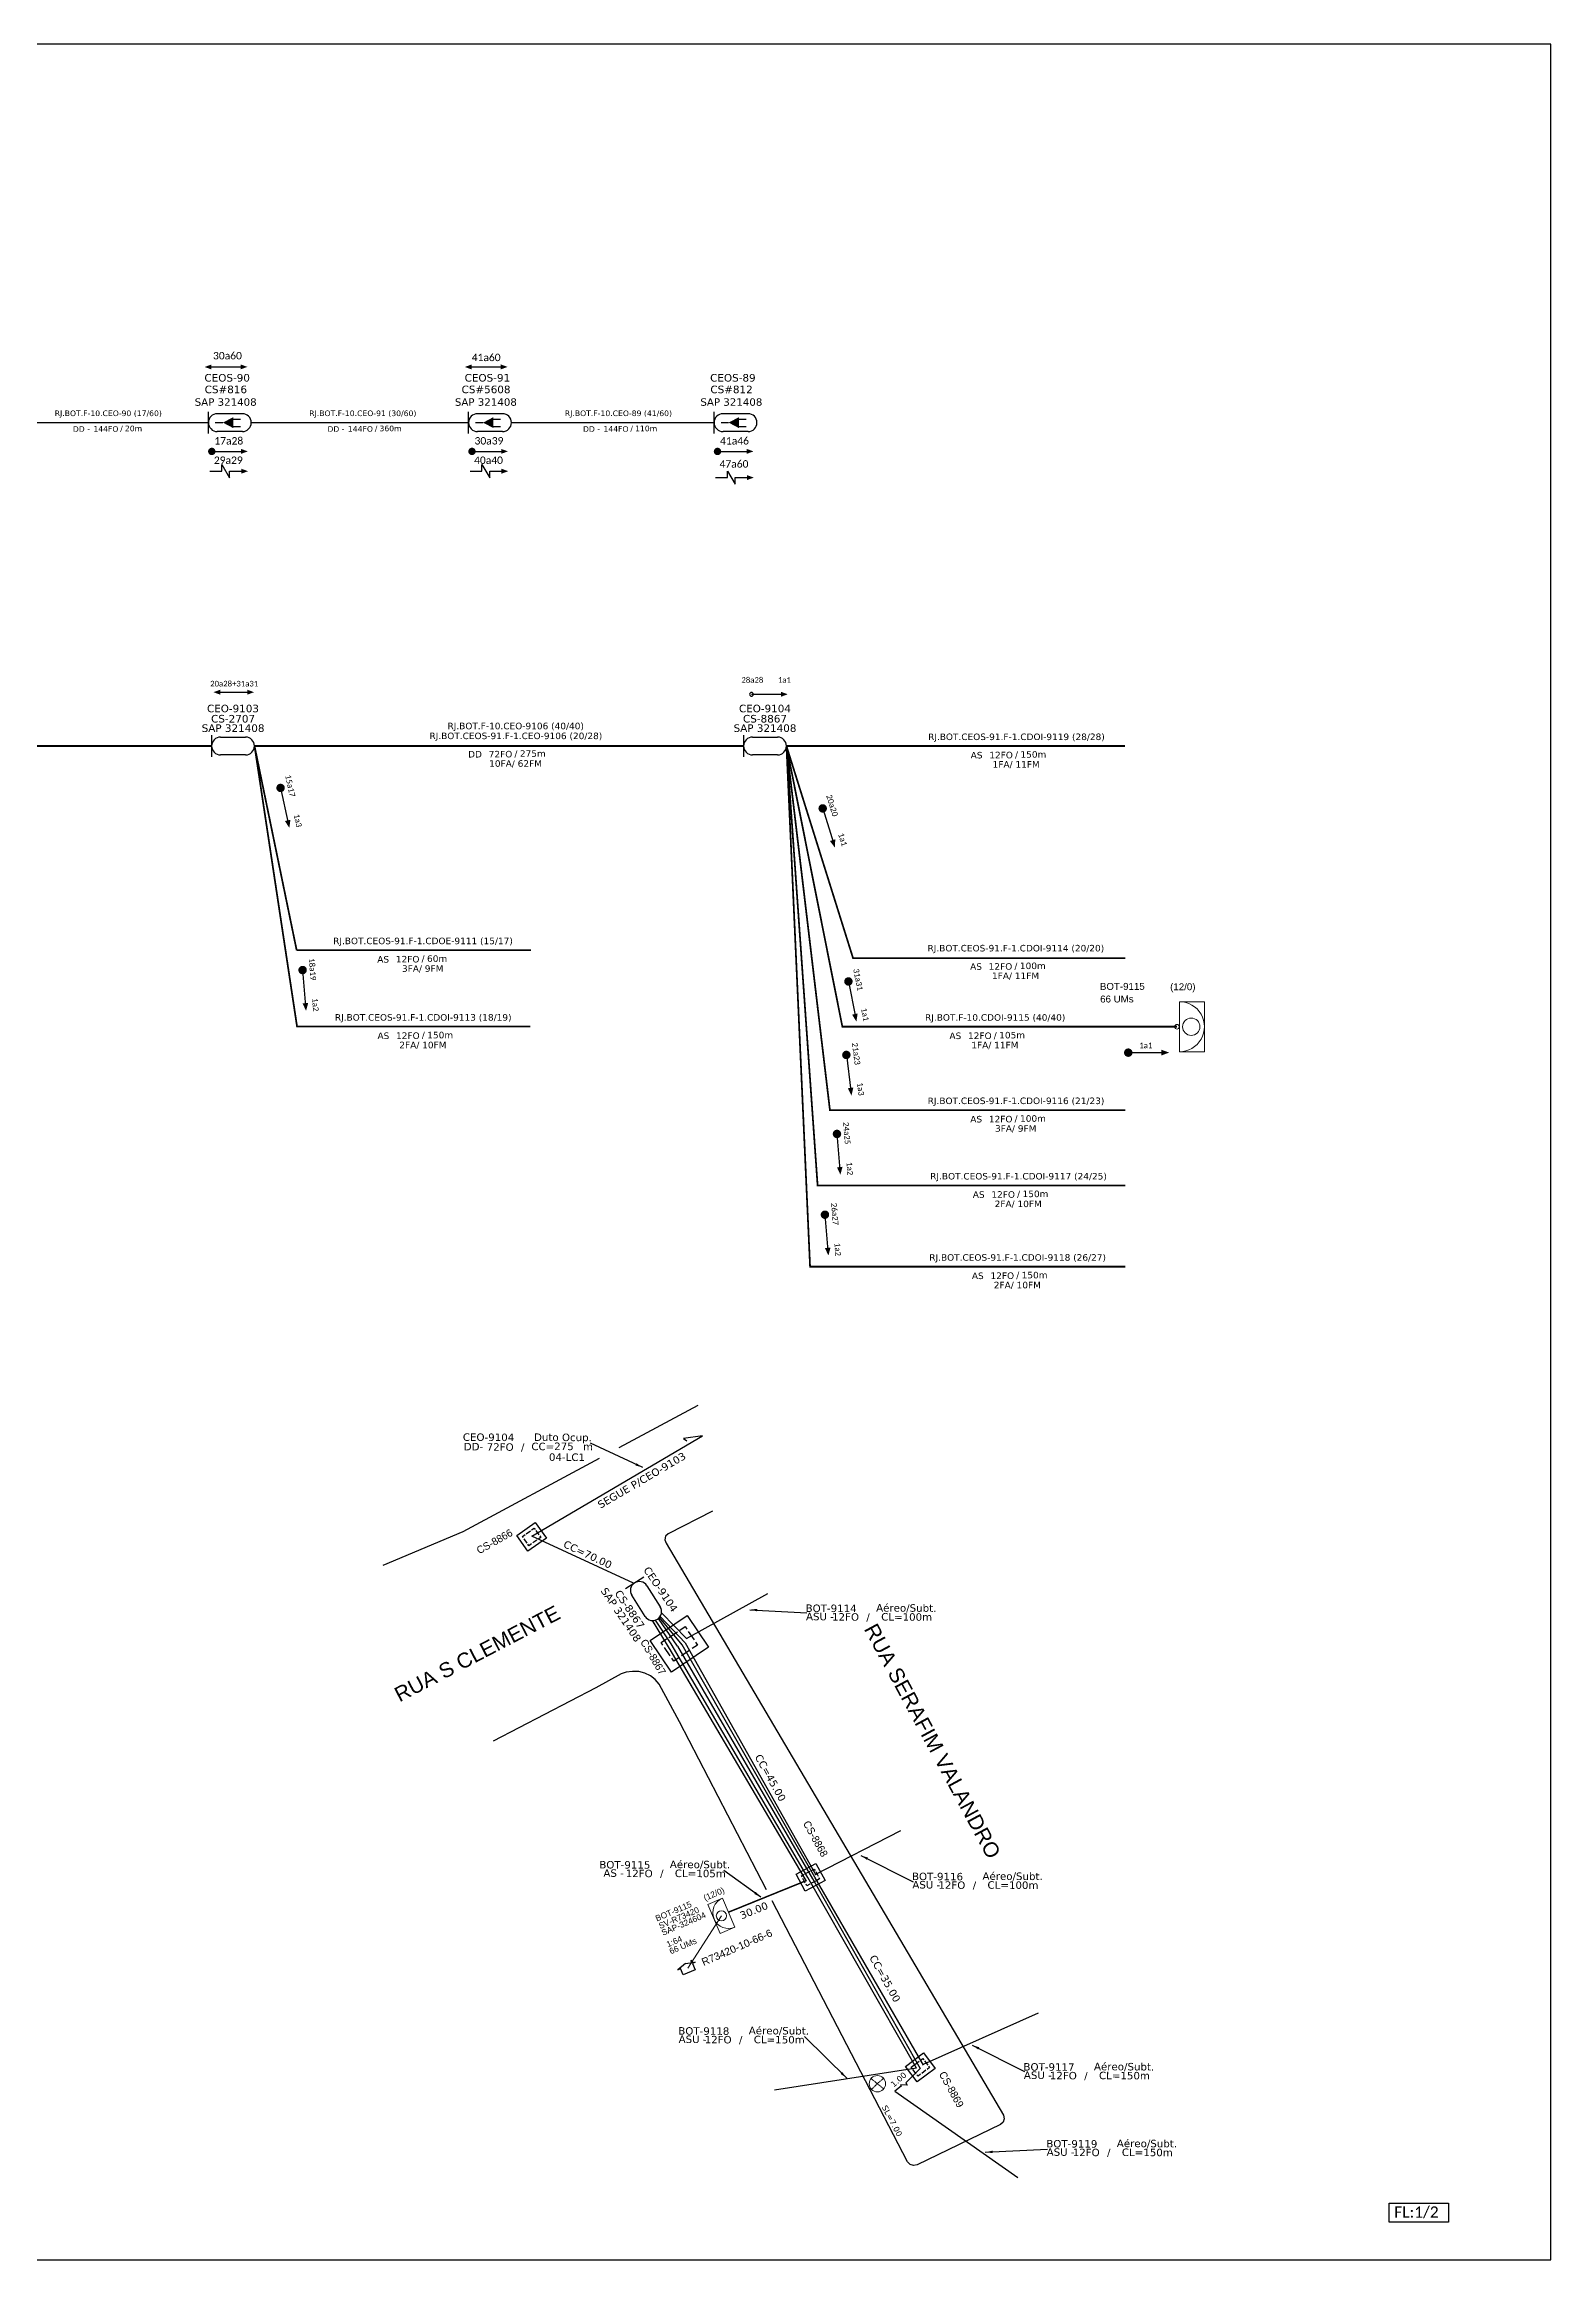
# Model space of a CAD drawing. Header units: metres. Extents: x -1286 to 457, y -500 to 94.
# Drawn here: x -849 to -445, y -500 to 94 of the extents above; entities that cross this region are included whole.
import ezdxf
from ezdxf.enums import TextEntityAlignment as Align

# ---------------------------------------------------------------- set-up
doc = ezdxf.new("R2010")
doc.units = ezdxf.units.M
doc.linetypes.add('PHANTOM2', pattern=[1.25, 0.625, -0.125, 0.125, -0.125, 0.125, -0.125])
for name, color, linetype, lineweight in [('10.4-Postes', 1, 'Continuous', 0), ("20.0-LEGENDA DOS CDO'S", 1, 'Continuous', 0), ('20.1-CDO_INTERIOR', 1, 'Continuous', 0), ('40.1-ETIQUETAS', 1, 'Continuous', 20)]:
    doc.layers.add(name, color=color, linetype=linetype, lineweight=lineweight)
for name, color, linetype in [('20.4-CEOS', 1, 'Continuous'), ('20.5-CABO AÉREO', 1, 'Continuous'), ('20.5-CEO', 1, 'Continuous'), ('CAP a instalar', 1, 'Continuous'), ('CD a instalar', 1, 'Continuous'), ('celulas gpon', 7, 'Continuous'), ('label_cabos', 7, 'Continuous'), ('Legenda', 1, 'Continuous'), ('locais', 7, 'Continuous'), ('locais legendas', 7, 'Continuous'), ('QUADRA', 7, 'Continuous'), ('Segmento de Logradouro Texto', 238, 'Continuous'), ('SETA', 7, 'Continuous'), ('surveys', 7, 'Continuous'), ('surveys legendas', 7, 'Continuous')]:
    doc.layers.add(name, color=color, linetype=linetype)
doc.layers.add('DROP DE CLIENTE', color=140, linetype='Continuous', plot=False)
doc.layers.add('EXTRA', color=50, linetype='Continuous', plot=False)
doc.styles.add('ARIAL', font='arial.ttf')
doc.styles.add('DIGICADE', font='arial.ttf')
doc.styles.add('siredit', font='verdana.ttf')
doc.styles.add('WMF-Calibri0', font='calibri.ttf')
doc.linetypes.add('FENCELINE1', pattern='A,0.25,-0.1,[133,ltypeshp.shx,S=0.1,R=0,X=-0.1,Y=0],-0.1,1', length=1.45)
doc.dimstyles.new('CC', dxfattribs={"dimtxt": 0.8, "dimasz": 2, "dimexe": 0.18, "dimexo": 0.0625, "dimgap": 0.09, "dimtad": 0, "dimdec": 0, "dimrnd": 1, "dimzin": 0, "dimdsep": 46, "dimtxsty": 'siredit', "dimblk": 'NONE', "dimcen": 0, "dimse1": 1, "dimse2": 1, "dimsd1": 1, "dimsd2": 1, "dimclrt": 7, "dimadec": 0, "dimazin": 0, "dimtfac": 1, "dimtdec": 0, "dimtofl": 0, "dimtmove": 0, "dimatfit": 3, "dimfxl": 0, "dimtolj": 1, "dimtzin": 0, "dimarcsym": 0})

# ---------------------------------------------------------------- blocks, each defined once
blk = doc.blocks.new('SURVEY_SURVEY')
for p, q in [((0, 0.0000127), (-0.0000126, 0.000009)), ((-0.0000126, 0.000009), (-0.0000086, 0.000009)), ((-0.0000086, 0), (-0.0000086, 0.000009)), ((0.0000086, 0), (-0.0000086, 0)), ((0, 0.0000127), (0.0000126, 0.000009)), ((0.0000084, 0.0000132), (0.0000098, 0.0000132)), ((0.0000084, 0.0000103), (0.0000084, 0.0000132)), ((0.0000126, 0.000009), (0.0000086, 0.000009)), ((0.0000086, 0.000009), (0.0000086, 0)), ((0.0000098, 0.0000132), (0.0000098, 0.0000099))]:
    blk.add_line(p, q)
blk = doc.blocks.new('LEGENDA DOS CABOS')
at = {"layer": 'EXTRA', "color": 0, "style": 'siredit'}
for tag, p in [('ID', (4.6, 0.97)), ('XX', (9.03, 0.97))]:
    blk.add_attdef(tag, text='', height=0.48, rotation=359.69, dxfattribs=at).set_placement(p, align=Align.MIDDLE_CENTER)
at = {"layer": 'Legenda', "color": 0, "style": 'siredit'}
for tag, p in [('TIPO_CABO', (1.31, 0)), ('CABO', (4.69, -0.05)), ('/', (6.81, -0.05)), ('METROS', (10.03, -0.05))]:
    blk.add_attdef(tag, text='', height=0.8, rotation=359.69, dxfattribs=at).set_placement(p, align=Align.MIDDLE_CENTER)
blk = doc.blocks.new('_None')
blk = doc.blocks.new('Inst CB DT OCUP CFOA-SM-DD-S-72')
at = {"layer": 'label_cabos', "color": 0, "style": 'siredit'}
for tag, flags, p in [('ID_ATIVIDADE', 3, (1.31, 2.67)), ('FATOR', 1, (11.56, 2.55))]:
    blk.add_attdef(tag, text='', height=1, rotation=359.69, dxfattribs=dict(at, flags=flags)).set_placement(p, align=Align.MIDDLE_CENTER)
for tag, p in [('TIPO_CABO', (1.11, 0)), ('DESTINO_CABO', (3.13, 1.26)), ('CABO', (4.69, -0.05)), ('/', (7.71, -0.05)), ('LANCE', (10.41, 0.02)), ('TIPO_CABO', (13.11, 1.24)), ('UND', (16.46, 0)), ('FID', (13.65, -1.41))]:
    blk.add_attdef(tag, text='', height=1, rotation=359.69, dxfattribs=at).set_placement(p, align=Align.MIDDLE_CENTER)
blk.add_attdef('QTDE', (11.93, -0.45), '', height=1, rotation=359.69, dxfattribs=at)

msp = doc.modelspace()

# ---------------------------------------------------------------- linework, layer by layer
msp.add_lwpolyline([(-1286.07, -499.81), (-445.07, -499.81), (-445.07, 94.19), (-1286.07, 94.19)], close=True)
at = {"color": 7}
for points, const_width in [([(-804.52, -14.96, 1), (-803.53, -14.96, 1)], 0.99), ([(-734.76, -14.96, 1), (-733.77, -14.96, 1)], 0.99), ([(-668.94, -14.96, 1), (-667.95, -14.96, 1)], 0.99), ([(-785.71, -104.64, 1), (-785.47, -105.74, 1)], 1.13), ([(-640.41, -110.14, 1), (-640.08, -111.22, 1)], 1.13), ([(-779.73, -153.46, 1), (-779.64, -154.59, 1)], 1.13), ([(-633.46, -156.52, 1), (-633.24, -157.63, 1)], 1.13), ([(-633.97, -176.22, 1), (-633.83, -177.34, 1)], 1.13), ([(-558.89, -176.17, 1), (-557.76, -176.17, 1)], 1.13), ([(-636.46, -197.4, 1), (-636.37, -198.52, 1)], 1.13), ([(-639.69, -219.06, 1), (-639.6, -220.18, 1)], 1.13)]:
    msp.add_lwpolyline(points, format="xyb", close=True, dxfattribs=dict(at, const_width=const_width))
for points in [[(-801.37, -20.27), (-801.37, -18.51), (-799.28, -22.01), (-799.28, -20.27)], [(-731.61, -20.27), (-731.61, -18.51), (-729.52, -22.01), (-729.52, -20.27)], [(-665.79, -21.98), (-665.79, -20.22), (-663.7, -23.72), (-663.7, -21.98)]]:
    msp.add_lwpolyline(points, dxfattribs=at)
msp.add_lwpolyline([(-659.85, -80.09, 1), (-658.85, -80.09, 1)], format="xyb", close=True, dxfattribs=at)
msp.add_lwpolyline([(-488.37, -484.64), (-472.44, -484.64), (-472.44, -489.7), (-488.37, -489.7)], close=True, dxfattribs=at)
at = {"layer": '10.4-Postes', "color": 1, "linetype": 'PHANTOM2'}
for points in [[(-627.27, -451.25), (-623.87, -454.01)], [(-623.97, -451.15), (-627.17, -454.12)]]:
    msp.add_lwpolyline(points, dxfattribs=at)
at = {"layer": '10.4-Postes', "color": 1}
msp.add_circle((-625.57, -452.63), 2.19, dxfattribs=at)
at = {"layer": '20.1-CDO_INTERIOR', "color": 1, "lineweight": 18}
msp.add_lwpolyline([(-667.7, -412.36), (-671.04, -404.54), (-667.13, -402.87), (-663.79, -410.68)], close=True, dxfattribs=at)
msp.add_circle((-667.41, -407.61), 1.36, dxfattribs=at)
msp.add_arc((-665.46, -406.78), 4.25, 113.17488, 293.17488, dxfattribs=at)
at = {"layer": '20.4-CEOS', "color": 7}
for p, q in [((-795.84, -4.85), (-802.55, -4.85)), ((-726.08, -4.85), (-732.79, -4.85)), ((-660.26, -4.85), (-666.97, -4.85)), ((-795.84, -9.63), (-802.55, -9.63)), ((-726.08, -9.63), (-732.79, -9.63)), ((-660.26, -9.63), (-666.97, -9.63))]:
    msp.add_line(p, q, dxfattribs=at)
for points in [[(-804.94, -10.13), (-804.94, -4.36)], [(-735.18, -10.13), (-735.18, -4.36)], [(-669.36, -10.13), (-669.36, -4.36)], [(-803.08, -7.24), (-801.05, -7.24)], [(-803.08, -7.24), (-801.05, -7.24)], [(-798.4, -6.29), (-796.36, -6.29)], [(-798.4, -6.29), (-796.36, -6.29)], [(-798.4, -8.28), (-796.36, -8.28)], [(-798.4, -8.28), (-796.36, -8.28)], [(-733.32, -7.24), (-731.29, -7.24)], [(-733.32, -7.24), (-731.29, -7.24)], [(-728.64, -6.29), (-726.6, -6.29)], [(-728.64, -6.29), (-726.6, -6.29)], [(-728.64, -8.28), (-726.6, -8.28)], [(-728.64, -8.28), (-726.6, -8.28)], [(-667.5, -7.24), (-665.47, -7.24)], [(-667.5, -7.24), (-665.47, -7.24)], [(-662.82, -6.29), (-660.78, -6.29)], [(-662.82, -6.29), (-660.78, -6.29)], [(-662.82, -8.28), (-660.78, -8.28)], [(-662.82, -8.28), (-660.78, -8.28)]]:
    msp.add_lwpolyline(points, dxfattribs=at)
for points in [[(-801.05, -7.24, 0, 2.95, 0), (-798.27, -7.24, 2.95, 2.95, 0)], [(-801.05, -7.24, 0, 2.95, 0), (-798.27, -7.24, 2.95, 2.95, 0)], [(-731.29, -7.24, 0, 2.95, 0), (-728.51, -7.24, 2.95, 2.95, 0)], [(-731.29, -7.24, 0, 2.95, 0), (-728.51, -7.24, 2.95, 2.95, 0)], [(-665.47, -7.24, 0, 2.95, 0), (-662.69, -7.24, 2.95, 2.95, 0)], [(-665.47, -7.24, 0, 2.95, 0), (-662.69, -7.24, 2.95, 2.95, 0)]]:
    msp.add_lwpolyline(points, format="xyseb", dxfattribs=at)
for centre, start, end in [((-802.55, -7.24), 90, 270), ((-795.84, -7.24), 270, 90), ((-732.79, -7.24), 90, 270), ((-726.08, -7.24), 270, 90), ((-666.97, -7.24), 90, 270), ((-660.26, -7.24), 270, 90)]:
    msp.add_arc(centre, 2.39, start, end, dxfattribs=at)
at = {"layer": '20.5-CABO AÉREO', "color": 7, "ltscale": 50, "const_width": 0.4}
for points in [[(-863.2, -7.24), (-804.94, -7.24)], [(-793.44, -7.24), (-735.18, -7.24)], [(-723.68, -7.24), (-669.36, -7.24)]]:
    msp.add_lwpolyline(points, dxfattribs=at)
at = {"layer": '20.5-CEO', "color": 7}
for p, q in [((-801.68, -91.56), (-794.97, -91.56)), ((-794.97, -96.35), (-801.68, -96.35))]:
    msp.add_line(p, q, dxfattribs=at)
at = {"layer": '20.5-CEO', "color": 5}
for p, q in [((-659.07, -91.56), (-652.35, -91.56)), ((-652.35, -96.35), (-659.07, -96.35)), ((-687.38, -319.1), (-683.8, -324.77)), ((-687.85, -327.33), (-691.43, -321.65))]:
    msp.add_line(p, q, dxfattribs=at)
at = {"layer": '20.5-CEO', "color": 7}
msp.add_lwpolyline([(-804.07, -91.07), (-804.07, -96.84)], dxfattribs=at)
at = {"layer": '20.5-CEO', "color": 5}
for points in [[(-661.46, -91.07), (-661.46, -96.84)], [(-688.24, -316.81), (-693.13, -319.89)]]:
    msp.add_lwpolyline(points, dxfattribs=at)
at = {"layer": '20.5-CEO', "color": 7}
for centre, start, end in [((-801.68, -93.95), 90, 270), ((-794.97, -93.95), 270, 90)]:
    msp.add_arc(centre, 2.39, start, end, dxfattribs=at)
at = {"layer": '20.5-CEO', "color": 5}
for centre, start, end in [((-659.07, -93.95), 90, 270), ((-652.35, -93.95), 270, 90), ((-689.41, -320.37), 32.2277, 212.2277), ((-685.83, -326.05), 212.2277, 32.2277)]:
    msp.add_arc(centre, 2.39, start, end, dxfattribs=at)
at = {"layer": '40.1-ETIQUETAS', "color": 1}
msp.add_line((-544.62, -175.92), (-544.62, -162.5), dxfattribs=at)
msp.add_lwpolyline([(-544.62, -162.5), (-537.9, -162.5), (-537.9, -175.95), (-544.62, -175.95)], close=True, dxfattribs=at)
for centre, major_axis, start_param, end_param in [((-544.62, -169.21), (-4.74, 4.74), 2.356194, 5.497787), ((-545.25, -169.21), (-0.439, 0.439), 2.356194490191767, 8.639379797371353), ((-541.44, -169.21), (1.64, 1.64), 3.926991, 10.210176)]:
    msp.add_ellipse(centre, major_axis=major_axis, ratio=1, start_param=start_param, end_param=end_param, dxfattribs=at)
at = {"layer": 'CAP a instalar', "color": 7, "ltscale": 7, "const_width": 0.467}
for points in [[(-804.07, -93.95), (-960.77, -93.95)], [(-661.46, -93.95), (-792.57, -93.95)]]:
    msp.add_lwpolyline(points, dxfattribs=at)
at = {"layer": 'CAP a instalar', "color": 7, "linetype": 'FENCELINE1', "ltscale": 7}
for points in [[(-718.63, -169.19, 0.467, 0.467, 0), (-781.17, -169.19, 0.467, 0.467, 0), (-792.57, -93.95, 0.467, 0.467, 0)], [(-559.14, -150.85, 0.467, 0.467, 0), (-632.1, -150.85, 0.467, 0.467, 0), (-649.96, -93.95, 0.467, 0.467, 0)], [(-559.19, -93.95, 0.467, 0.467, 0), (-619.21, -93.95, 0.467, 0.467, 0), (-649.96, -93.95, 0.467, 0.467, 0)]]:
    msp.add_lwpolyline(points, format="xyseb", dxfattribs=at)
at = {"layer": 'CAP a instalar', "color": 7, "linetype": 'FENCELINE1', "ltscale": 7, "const_width": 0.467}
for points in [[(-792.57, -93.95), (-781.28, -148.69)], [(-559.14, -191.56), (-638.31, -191.56), (-649.96, -93.95)], [(-559.14, -233.56), (-643.63, -233.56), (-649.96, -93.95)], [(-559.14, -211.78), (-641.61, -211.78), (-649.96, -93.95)], [(-718.48, -148.69), (-781.28, -148.69)]]:
    msp.add_lwpolyline(points, dxfattribs=at)
at = {"layer": 'CAP a instalar', "color": 1, "linetype": 'FENCELINE1', "ltscale": 7}
msp.add_lwpolyline([(-545.25, -169.21, 0.467, 0.467, 0), (-634.97, -169.21, 0.467, 0.467, 0), (-649.96, -93.95, 0.467, 0.467, 0)], format="xyseb", dxfattribs=at)
at = {"layer": 'CAP a instalar', "color": 7, "linetype": 'FENCELINE1', "ltscale": 5}
for points in [[(-683.37, -326.45), (-676.76, -333.26), (-654.99, -321.14)], [(-615.11, -448.46), (-644.25, -397.36), (-680.89, -334.64), (-685.03, -328.34)], [(-679.16, -335.34), (-684.27, -327.89)], [(-642.39, -397.23), (-677.95, -334.93), (-684.02, -327.62)], [(-683.83, -327.38), (-677.12, -334.38), (-642.08, -396.64)], [(-679.16, -335.34), (-642.98, -397.67)], [(-642.22, -396.52), (-619.28, -384.74)], [(-643.01, -397.58), (-614.09, -448.56)], [(-613.19, -447.64), (-642.39, -397.23)], [(-613.22, -447.42), (-582.39, -433.61)], [(-615.08, -448.41), (-653.15, -454.37)], [(-616.62, -451), (-617.96, -452.39), (-617.56, -453), (-619.38, -452.91), (-619.2, -453.3), (-620.88, -454.59)], [(-616.62, -451), (-614.09, -448.56)], [(-620.88, -454.59), (-587.91, -477.75)]]:
    msp.add_lwpolyline(points, dxfattribs=at)
at = {"layer": 'CAP a instalar', "color": 1, "linetype": 'FENCELINE1', "ltscale": 6, "const_width": 0.4}
msp.add_lwpolyline([(-685.85, -328.53), (-681.14, -336.28), (-644.7, -398.19), (-665.63, -406.68)], dxfattribs=at)
at = {"layer": 'CD a instalar', "color": 7, "ltscale": 5}
msp.add_lwpolyline([(-691, -318.41), (-718.25, -305.79), (-672.5, -278.92), (-677.58, -279.65), (-676.66, -280.29)], dxfattribs=at)
at = {"layer": 'DROP DE CLIENTE', "lineweight": 0}
msp.add_lwpolyline([(-676.36, -421.68), (-667.41, -407.61)], dxfattribs=at)
at = {"layer": 'locais', "color": 30}
for p, q in [((-722.25, -305.62), (-717.3, -302.15)), ((-717.3, -302.15), (-714.32, -306.39)), ((-719.27, -309.87), (-722.25, -305.62)), ((-714.32, -306.39), (-719.27, -309.87)), ((-686.51, -333.79), (-676.58, -327.08)), ((-676.58, -327.08), (-670.83, -335.59)), ((-680.76, -342.3), (-686.51, -333.79)), ((-670.83, -335.59), (-680.76, -342.3)), ((-647.39, -396.45), (-642.05, -393.6)), ((-644.94, -401.03), (-647.39, -396.45)), ((-642.05, -393.6), (-639.61, -398.17)), ((-639.61, -398.17), (-644.94, -401.03)), ((-618.02, -447.99), (-613.19, -444.35)), ((-613.19, -444.35), (-610.07, -448.5)), ((-614.9, -452.13), (-618.02, -447.99)), ((-610.07, -448.5), (-614.9, -452.13))]:
    msp.add_line(p, q, dxfattribs=at)
for points in [[(-720.51, -306.22, 0), (-720.75, -305.89, 0), (-720.02, -305.38, 0)], [(-719.49, -307.67, 0), (-720.29, -306.53, 0)], [(-719.71, -305.16, 0), (-718.57, -304.36, 0)], [(-718.29, -307.85, 0), (-719.01, -308.36, 0), (-719.28, -307.98, 0)], [(-718.27, -304.15, 0), (-717.56, -303.65, 0), (-717.33, -303.99, 0)], [(-716.84, -306.84, 0), (-717.98, -307.64, 0)], [(-717.11, -304.3, 0), (-716.31, -305.44, 0)], [(-716.1, -305.75, 0), (-715.83, -306.13, 0), (-716.53, -306.62, 0)], [(-681.47, -332.96, 0), (-679.19, -331.42, 0)], [(-678.57, -331, 0), (-677.16, -330.05, 0), (-676.7, -330.73, 0)], [(-676.28, -331.34, 0), (-674.74, -333.63, 0)], [(-683.08, -335.04, 0), (-683.54, -334.36, 0), (-682.09, -333.38, 0)], [(-681.12, -337.94, 0), (-682.67, -335.66, 0)], [(-678.74, -338.35, 0), (-680.19, -339.33, 0), (-680.71, -338.56, 0)], [(-675.83, -336.39, 0), (-678.12, -337.93, 0)], [(-674.32, -334.24, 0), (-673.8, -335.02, 0), (-675.22, -335.97, 0)], [(-645.73, -397.26, 0), (-645.92, -396.9, 0), (-645.14, -396.48, 0)], [(-644.9, -398.82, 0), (-645.55, -397.59, 0)], [(-644.81, -396.3, 0), (-643.59, -395.65, 0)], [(-643.25, -395.47, 0), (-642.5, -395.06, 0), (-642.3, -395.43, 0)], [(-642.12, -395.76, 0), (-641.47, -396.99, 0)], [(-641.29, -397.32, 0), (-641.07, -397.73, 0), (-641.83, -398.14, 0)], [(-643.72, -399.15, 0), (-644.5, -399.56, 0), (-644.72, -399.15, 0)], [(-642.16, -398.31, 0), (-643.39, -398.97, 0)], [(-616.26, -448.54, 0), (-616.51, -448.21, 0), (-615.8, -447.67, 0)], [(-615.2, -449.95, 0), (-616.04, -448.84, 0)], [(-615.5, -447.45, 0), (-614.39, -446.61, 0)], [(-613.99, -450.09, 0), (-614.69, -450.62, 0), (-614.97, -450.25, 0)], [(-614.09, -446.39, 0), (-613.41, -445.87, 0), (-613.16, -446.2, 0)], [(-612.57, -449.03, 0), (-613.69, -449.86, 0)], [(-612.93, -446.5, 0), (-612.09, -447.61, 0)], [(-611.87, -447.91, 0), (-611.59, -448.28, 0), (-612.27, -448.8, 0)]]:
    msp.add_polyline3d(points, dxfattribs=at)
at = {"layer": 'QUADRA'}
for p, q in [((-694.79, -282.02), (-673.65, -270.65)), ((-736.63, -304.52), (-700.11, -284.88)), ((-669.75, -299.11), (-681.7, -305.14)), ((-758.06, -313.59), (-736.63, -304.52)), ((-682.36, -305.85), (-682.54, -306.76)), ((-682.54, -306.76), (-682.22, -307.67)), ((-681.7, -305.14), (-682.36, -305.85)), ((-682.22, -307.67), (-591.8, -461.08)), ((-694.23, -342.74), (-701.03, -346.45)), ((-692.93, -342.31), (-694.23, -342.74)), ((-691.28, -342.07), (-692.93, -342.31)), ((-689.58, -342.14), (-691.28, -342.07)), ((-687.94, -342.56), (-689.58, -342.14)), ((-686.42, -343.26), (-687.94, -342.56)), ((-685.12, -344.26), (-686.42, -343.26)), ((-684.06, -345.48), (-685.12, -344.26)), ((-701.03, -346.45), (-728.59, -360.8)), ((-678.64, -355.6), (-684.06, -345.48)), ((-655.33, -400.61), (-678.64, -355.6)), ((-617.55, -473.55), (-653.78, -403.6)), ((-591.83, -462.89), (-592.6, -463.55)), ((-591.55, -462), (-591.83, -462.89)), ((-591.8, -461.08), (-591.55, -462)), ((-592.6, -463.55), (-614.89, -474.36)), ((-616.82, -474.3), (-617.55, -473.55)), ((-615.86, -474.57), (-616.82, -474.3)), ((-614.89, -474.36), (-615.86, -474.57))]:
    msp.add_line(p, q, dxfattribs=at)
at = {"layer": 'SETA', "color": 7}
for points in [[(-804.13, 7.68), (-795.62, 7.68)], [(-734.37, 7.68), (-725.86, 7.68)], [(-804.02, -14.96), (-795.51, -14.96)], [(-734.26, -14.96), (-725.75, -14.96)], [(-668.44, -14.96), (-659.93, -14.96)], [(-804.53, -20.27), (-801.37, -20.27)], [(-799.28, -20.27), (-796.12, -20.27)], [(-734.77, -20.27), (-731.61, -20.27)], [(-729.52, -20.27), (-726.36, -20.27)], [(-668.95, -21.98), (-665.79, -21.98)], [(-663.7, -21.98), (-660.54, -21.98)], [(-802.44, -79.53), (-793.85, -79.53)], [(-659.35, -80.09), (-650.76, -80.09)], [(-785.59, -105.19), (-783.53, -114.67)], [(-640.25, -110.68), (-637.38, -119.94)], [(-779.68, -154.02), (-778.88, -163.69)], [(-633.35, -157.08), (-631.48, -166.59)], [(-633.9, -176.78), (-632.7, -186.4)], [(-558.33, -176.17), (-548.63, -176.17)], [(-636.42, -197.96), (-635.62, -207.62)], [(-639.64, -219.62), (-638.84, -229.28)]]:
    msp.add_lwpolyline(points, dxfattribs=at)
for points in [[(-804.13, 8.34), (-805.95, 7.68), (-804.13, 7.02)], [(-796.3, 8.36), (-794.49, 7.7), (-796.3, 7.04)], [(-734.37, 8.34), (-736.19, 7.68), (-734.37, 7.02)], [(-726.54, 8.36), (-724.73, 7.7), (-726.54, 7.04)], [(-796.2, -14.29), (-794.38, -14.95), (-796.2, -15.61)], [(-726.44, -14.29), (-724.62, -14.95), (-726.44, -15.61)], [(-660.62, -14.29), (-658.8, -14.95), (-660.62, -15.61)], [(-796.12, -19.61), (-794.3, -20.27), (-796.12, -20.93)], [(-726.36, -19.61), (-724.54, -20.27), (-726.36, -20.93)], [(-660.54, -21.32), (-658.72, -21.98), (-660.54, -22.64)], [(-801.75, -78.85), (-803.58, -79.52), (-801.75, -80.19)], [(-794.54, -78.85), (-792.7, -79.52), (-794.54, -80.19)], [(-651.45, -79.41), (-649.61, -80.08), (-651.45, -80.74)], [(-782.95, -113.74), (-783.24, -115.92), (-784.42, -114.06)], [(-636.87, -118.97), (-636.98, -121.17), (-638.31, -119.42)], [(-778.18, -162.85), (-778.76, -164.97), (-779.68, -162.97)], [(-630.88, -165.68), (-631.21, -167.85), (-632.35, -165.97)], [(-549.41, -175.4), (-547.34, -176.15), (-549.41, -176.91)], [(-632.03, -185.53), (-632.52, -187.68), (-633.53, -185.72)], [(-634.92, -206.78), (-635.5, -208.91), (-636.42, -206.91)], [(-638.14, -228.45), (-638.72, -230.57), (-639.64, -228.57)]]:
    msp.add_solid(points, dxfattribs=at)

# ---------------------------------------------------------------- block references
at = {"color": 7, "lineweight": 0}
ref = msp.add_blockref('Inst CB DT OCUP CFOA-SM-DD-S-72', (-736.1, -281.8), dxfattribs=dict(at, xscale=2, yscale=2, zscale=2))
ref.add_attrib('DESTINO_CABO', 'CEO-9104', dxfattribs={"layer": 'label_cabos', "color": 0, "height": 2, "rotation": 359.69001, "style": 'siredit'}).set_placement((-729.83, -279.28), align=Align.MIDDLE_CENTER)
ref.add_attrib('TIPO_CABO', 'Duto Ocup.', dxfattribs={"layer": 'label_cabos', "color": 0, "height": 2, "rotation": 359.69001, "style": 'siredit'}).set_placement((-709.88, -279.31), align=Align.MIDDLE_CENTER)
ref.add_attrib('/', '/', dxfattribs={"layer": 'label_cabos', "color": 0, "height": 2, "rotation": 359.69001, "style": 'siredit'}).set_placement((-720.67, -281.91), align=Align.MIDDLE_CENTER)
ref.add_attrib('FID', '04-LC1', dxfattribs={"layer": 'label_cabos', "color": 0, "height": 2, "rotation": 359.69001, "style": 'siredit'}).set_placement((-708.8, -284.63), align=Align.MIDDLE_CENTER)
ref.add_attrib('LANCE', 'CC=', dxfattribs={"layer": 'label_cabos', "color": 0, "height": 2, "rotation": 359.69001, "style": 'siredit'}).set_placement((-715.28, -281.76), align=Align.MIDDLE_CENTER)
ref.add_attrib('UND', 'm', dxfattribs={"layer": 'label_cabos', "color": 0, "height": 2, "rotation": 359.69001, "style": 'siredit'}).set_placement((-703.17, -281.8), align=Align.MIDDLE_CENTER)
ref.add_attrib('CABO', '72FO', dxfattribs={"layer": 'label_cabos', "color": 0, "height": 2, "rotation": 359.69001, "style": 'siredit'}).set_placement((-726.72, -281.91), align=Align.MIDDLE_CENTER)
ref.add_attrib('TIPO_CABO', 'DD-', dxfattribs={"layer": 'label_cabos', "color": 0, "height": 2, "rotation": 359.69001, "style": 'siredit'}).set_placement((-733.87, -281.81), align=Align.MIDDLE_CENTER)
ref.add_attrib('QTDE', '275', (-712.24, -282.71), dxfattribs={"layer": 'label_cabos', "color": 0, "height": 2, "rotation": 359.69001, "style": 'siredit'})
at = {"layer": 'label_cabos', "lineweight": 0}
ref = msp.add_blockref('LEGENDA DOS CABOS', (-646.45, -328.41), dxfattribs=dict(at, xscale=2, yscale=2, zscale=2))
ref.add_attrib('ID', 'BOT-9114', dxfattribs={"color": 0, "height": 2, "rotation": 359.69001, "style": 'siredit'}).set_placement((-637.98, -325.15), align=Align.MIDDLE_CENTER)
ref.add_attrib('CABO', '12FO', dxfattribs={"color": 0, "height": 2, "rotation": 359.69001, "style": 'siredit'}).set_placement((-634.13, -327.46), align=Align.MIDDLE_CENTER)
ref.add_attrib('METROS', 'CL=100m', dxfattribs={"color": 0, "height": 2, "rotation": 359.69001, "style": 'siredit'}).set_placement((-617.74, -327.46), align=Align.MIDDLE_CENTER)
ref.add_attrib('XX', 'Aéreo/Subt.', dxfattribs={"color": 0, "height": 2, "rotation": 359.69001, "style": 'siredit'}).set_placement((-617.84, -325.06), align=Align.MIDDLE_CENTER)
ref.add_attrib('/', '/', dxfattribs={"color": 0, "height": 2, "rotation": 359.69001, "style": 'siredit'}).set_placement((-628.07, -327.46), align=Align.MIDDLE_CENTER)
ref.add_attrib('TIPO_CABO', 'ASU -', dxfattribs={"color": 0, "height": 2, "rotation": 359.69001, "style": 'siredit'}).set_placement((-640.97, -327.36), align=Align.MIDDLE_CENTER)
ref = msp.add_blockref('LEGENDA DOS CABOS', (-701.77, -397.19), dxfattribs=dict(at, xscale=2, yscale=2, zscale=2))
ref.add_attrib('ID', 'BOT-9115', dxfattribs={"color": 0, "height": 2, "rotation": 359.69001, "style": 'siredit'}).set_placement((-693.29, -393.93), align=Align.MIDDLE_CENTER)
ref.add_attrib('CABO', '12FO', dxfattribs={"color": 0, "height": 2, "rotation": 359.69001, "style": 'siredit'}).set_placement((-689.44, -396.24), align=Align.MIDDLE_CENTER)
ref.add_attrib('METROS', 'CL=105m', dxfattribs={"color": 0, "height": 2, "rotation": 359.69001, "style": 'siredit'}).set_placement((-673.05, -396.24), align=Align.MIDDLE_CENTER)
ref.add_attrib('XX', 'Aéreo/Subt.', dxfattribs={"color": 0, "height": 2, "rotation": 359.69001, "style": 'siredit'}).set_placement((-673.15, -393.84), align=Align.MIDDLE_CENTER)
ref.add_attrib('/', '/', dxfattribs={"color": 0, "height": 2, "rotation": 359.69001, "style": 'siredit'}).set_placement((-683.38, -396.24), align=Align.MIDDLE_CENTER)
ref.add_attrib('TIPO_CABO', 'AS -', dxfattribs={"color": 0, "height": 2, "rotation": 359.69001, "style": 'siredit'}).set_placement((-696.29, -396.15), align=Align.MIDDLE_CENTER)
ref = msp.add_blockref('LEGENDA DOS CABOS', (-617.94, -400.32), dxfattribs=dict(at, xscale=2, yscale=2, zscale=2))
ref.add_attrib('ID', 'BOT-9116', dxfattribs={"color": 0, "height": 2, "rotation": 359.69001, "style": 'siredit'}).set_placement((-609.46, -397.06), align=Align.MIDDLE_CENTER)
ref.add_attrib('CABO', '12FO', dxfattribs={"color": 0, "height": 2, "rotation": 359.69001, "style": 'siredit'}).set_placement((-605.62, -399.37), align=Align.MIDDLE_CENTER)
ref.add_attrib('METROS', 'CL=100m', dxfattribs={"color": 0, "height": 2, "rotation": 359.69001, "style": 'siredit'}).set_placement((-589.23, -399.37), align=Align.MIDDLE_CENTER)
ref.add_attrib('XX', 'Aéreo/Subt.', dxfattribs={"color": 0, "height": 2, "rotation": 359.69001, "style": 'siredit'}).set_placement((-589.33, -396.98), align=Align.MIDDLE_CENTER)
ref.add_attrib('/', '/', dxfattribs={"color": 0, "height": 2, "rotation": 359.69001, "style": 'siredit'}).set_placement((-599.56, -399.37), align=Align.MIDDLE_CENTER)
ref.add_attrib('TIPO_CABO', 'ASU -', dxfattribs={"color": 0, "height": 2, "rotation": 359.69001, "style": 'siredit'}).set_placement((-612.46, -399.28), align=Align.MIDDLE_CENTER)
ref = msp.add_blockref('LEGENDA DOS CABOS', (-680.6, -441.75), dxfattribs=dict(at, xscale=2, yscale=2, zscale=2))
ref.add_attrib('ID', 'BOT-9118', dxfattribs={"color": 0, "height": 2, "rotation": 359.69001, "style": 'siredit'}).set_placement((-672.12, -438.49), align=Align.MIDDLE_CENTER)
ref.add_attrib('CABO', '12FO', dxfattribs={"color": 0, "height": 2, "rotation": 359.69001, "style": 'siredit'}).set_placement((-668.28, -440.8), align=Align.MIDDLE_CENTER)
ref.add_attrib('METROS', 'CL=150m', dxfattribs={"color": 0, "height": 2, "rotation": 359.69001, "style": 'siredit'}).set_placement((-651.89, -440.8), align=Align.MIDDLE_CENTER)
ref.add_attrib('XX', 'Aéreo/Subt.', dxfattribs={"color": 0, "height": 2, "rotation": 359.69001, "style": 'siredit'}).set_placement((-651.99, -438.4), align=Align.MIDDLE_CENTER)
ref.add_attrib('/', '/', dxfattribs={"color": 0, "height": 2, "rotation": 359.69001, "style": 'siredit'}).set_placement((-662.22, -440.8), align=Align.MIDDLE_CENTER)
ref.add_attrib('TIPO_CABO', 'ASU -', dxfattribs={"color": 0, "height": 2, "rotation": 359.69001, "style": 'siredit'}).set_placement((-675.12, -440.7), align=Align.MIDDLE_CENTER)
ref = msp.add_blockref('LEGENDA DOS CABOS', (-588.05, -451.39), dxfattribs=dict(at, xscale=2, yscale=2, zscale=2))
ref.add_attrib('ID', 'BOT-9117', dxfattribs={"color": 0, "height": 2, "rotation": 359.69001, "style": 'siredit'}).set_placement((-579.57, -448.13), align=Align.MIDDLE_CENTER)
ref.add_attrib('CABO', '12FO', dxfattribs={"color": 0, "height": 2, "rotation": 359.69001, "style": 'siredit'}).set_placement((-575.73, -450.44), align=Align.MIDDLE_CENTER)
ref.add_attrib('METROS', 'CL=150m', dxfattribs={"color": 0, "height": 2, "rotation": 359.69001, "style": 'siredit'}).set_placement((-559.34, -450.44), align=Align.MIDDLE_CENTER)
ref.add_attrib('XX', 'Aéreo/Subt.', dxfattribs={"color": 0, "height": 2, "rotation": 359.69001, "style": 'siredit'}).set_placement((-559.44, -448.04), align=Align.MIDDLE_CENTER)
ref.add_attrib('/', '/', dxfattribs={"color": 0, "height": 2, "rotation": 359.69001, "style": 'siredit'}).set_placement((-569.67, -450.44), align=Align.MIDDLE_CENTER)
ref.add_attrib('TIPO_CABO', 'ASU -', dxfattribs={"color": 0, "height": 2, "rotation": 359.69001, "style": 'siredit'}).set_placement((-582.57, -450.34), align=Align.MIDDLE_CENTER)
ref = msp.add_blockref('LEGENDA DOS CABOS', (-581.93, -471.99), dxfattribs=dict(at, xscale=2, yscale=2, zscale=2))
ref.add_attrib('ID', 'BOT-9119', dxfattribs={"color": 0, "height": 2, "rotation": 359.69001, "style": 'siredit'}).set_placement((-573.45, -468.73), align=Align.MIDDLE_CENTER)
ref.add_attrib('CABO', '12FO', dxfattribs={"color": 0, "height": 2, "rotation": 359.69001, "style": 'siredit'}).set_placement((-569.6, -471.04), align=Align.MIDDLE_CENTER)
ref.add_attrib('METROS', 'CL=150m', dxfattribs={"color": 0, "height": 2, "rotation": 359.69001, "style": 'siredit'}).set_placement((-553.21, -471.04), align=Align.MIDDLE_CENTER)
ref.add_attrib('XX', 'Aéreo/Subt.', dxfattribs={"color": 0, "height": 2, "rotation": 359.69001, "style": 'siredit'}).set_placement((-553.31, -468.65), align=Align.MIDDLE_CENTER)
ref.add_attrib('/', '/', dxfattribs={"color": 0, "height": 2, "rotation": 359.69001, "style": 'siredit'}).set_placement((-563.54, -471.04), align=Align.MIDDLE_CENTER)
ref.add_attrib('TIPO_CABO', 'ASU -', dxfattribs={"color": 0, "height": 2, "rotation": 359.69001, "style": 'siredit'}).set_placement((-576.45, -470.95), align=Align.MIDDLE_CENTER)
at = {"layer": 'surveys', "color": 255, "xscale": 199999.9999999999, "yscale": 199999.9999999999, "zscale": 199999.9999999999, "rotation": 23.52320902259861}
msp.add_blockref('SURVEY_SURVEY', (-676.05, -422.73), dxfattribs=at)

# ---------------------------------------------------------------- texts
at = {"style": 'WMF-Calibri0'}
msp.add_text('FL:1/2', height=3, dxfattribs=at).set_placement((-487.02, -488.52))
at = {"color": 7, "attachment_point": 5}
for s, insert, char_height, width in [('{\\fCalibri|b0|i0|c0|p34;30a60}', (-799.83, 10.7), 1.98, 25.1052), ('{\\fCalibri|b0|i0|c0|p34;\\C7;41a60}', (-730.47, 10.23), 1.98, 25.1052), ('{\\fCalibri|b0|i0|c0|p34;\\C7;17a28}', (-799.47, -12.13), 1.98, 25.1052), ('{\\fCalibri|b0|i0|c0|p34;\\C7;30a39}', (-729.71, -12.13), 1.98, 25.1052), ('{\\fCalibri|b0|i0|c0|p34;\\C7;41a46}', (-663.89, -12.13), 1.98, 25.1052), ('{\\fCalibri|b0|i0|c0|p34;\\C7;29a29}', (-799.6, -17.33), 1.98, 25.1052), ('{\\fCalibri|b0|i0|c0|p34;\\C7;40a40}', (-729.84, -17.33), 1.98, 25.1052), ('{\\fCalibri|b0|i0|c0|p34;\\C7;47a60}', (-664.02, -18.32), 1.98, 25.1052), ('{\\fCalibri|b0|i0|c0|p34;\\C7;20a28+31a31}', (-798.02, -77.24), 1.5, 25.3588), ('{\\fCalibri|b0|i0|c0|p34;\\C7;28a28}', (-659.11, -76.25), 1.5, 25.3588), ('{\\fCalibri|b0|i0|c0|p34;\\C7;1a1}', (-650.5, -76.25), 1.5, 25.3588), ('{\\fCalibri|b0|i0|c0|p34;\\C7;1a1}', (-553.6, -174.24), 1.5342, 28.6065)]:
    msp.add_mtext(s, dxfattribs=dict(at, insert=insert, char_height=char_height, width=width))
at = {"color": 7, "char_height": 1.5342, "width": 28.6065, "attachment_point": 5}
for s, insert, rotation in [('{\\fCalibri|b0|i0|c0|p34;\\C7;15a17}', (-782.99, -104.64), 282.23883), ('{\\fCalibri|b0|i0|c0|p34;\\C7;1a3}', (-780.97, -113.97), 282.23883), ('{\\fCalibri|b0|i0|c0|p34;\\C7;20a20}', (-637.71, -109.91), 287.20396), ('{\\fCalibri|b0|i0|c0|p34;\\C7;1a1}', (-634.88, -119.03), 287.20396), ('{\\fCalibri|b0|i0|c0|p34;\\C7;18a19}', (-777.04, -153.82), 274.73447), ('{\\fCalibri|b0|i0|c0|p34;\\C7;31a31}', (-630.75, -156.58), 281.14202), ('{\\fCalibri|b0|i0|c0|p34;\\C7;1a2}', (-776.25, -163.33), 274.73447), ('{\\fCalibri|b0|i0|c0|p34;\\C7;1a1}', (-628.9, -165.95), 281.14202), ('{\\fCalibri|b0|i0|c0|p34;\\C7;21a23}', (-631.27, -176.46), 277.13832), ('{\\fCalibri|b0|i0|c0|p34;\\C7;1a3}', (-630.08, -185.93), 277.13832), ('{\\fCalibri|b0|i0|c0|p34;\\C7;24a25}', (-633.77, -197.75), 274.73447), ('{\\fCalibri|b0|i0|c0|p34;\\C7;1a2}', (-632.98, -207.27), 274.73447), ('{\\fCalibri|b0|i0|c0|p34;\\C7;26a27}', (-637, -219.42), 274.73447), ('{\\fCalibri|b0|i0|c0|p34;\\C7;1a2}', (-636.21, -228.93), 274.73447)]:
    msp.add_mtext(s, dxfattribs=dict(at, insert=insert, rotation=rotation))
at = {"layer": "20.0-LEGENDA DOS CDO'S", "color": 1, "style": 'ARIAL'}
for s, height, rotation, p in [('BOT-9115', 1.864, 0.11799, (-565.92, -159.35)), ('66 UMs', 1.864, 0.11799, (-565.85, -162.72)), ('BOT-9115', 1.6, 23.1197, (-684.68, -409.14)), ('SV-R73420', 1.6, 23.1197, (-683.82, -411.14)), ('SAP-324604', 1.6, 23.1197, (-683.05, -412.96)), ('1:64', 1.6, 23.1197, (-681.73, -416.08)), ('66 UMs', 1.6, 23.1197, (-680.94, -417.94))]:
    msp.add_text(s, height=height, rotation=rotation, dxfattribs=at).set_placement(p)
for s, height, rotation, p in [('             (12/0)', 1.8639, 0.11799, (-548.39, -159.44)), ('     (12/0)', 1.6, 23.1197, (-670.5, -403.09))]:
    msp.add_text(s, height=height, rotation=rotation, dxfattribs=at).set_placement(p, align=Align.CENTER)
at = {"layer": '20.4-CEOS', "color": 7, "style": 'siredit'}
for s, height, p in [('CEOS-90', 2.028, (-799.9, 4.78)), ('CS#816', 2.028, (-800.26, 1.66)), ('CS#5608', 2.028, (-730.5, 1.66)), ('CEOS-91', 2.028, (-730.14, 4.78)), ('CEOS-89', 2.028, (-664.32, 4.78)), ('CS#812', 2.028, (-664.68, 1.66)), ('SAP 321408', 2, (-800.31, -1.72)), ('SAP 321408', 2, (-730.55, -1.72)), ('SAP 321408', 2, (-664.73, -1.72))]:
    msp.add_text(s, height=height, dxfattribs=at).set_placement(p, align=Align.MIDDLE_CENTER)
msp.add_text('CEO-9103', height=2.019, dxfattribs=at).set_placement((-798.35, -82.88), align=Align.TOP_CENTER)
at = {"layer": '20.4-CEOS', "color": 5, "style": 'siredit'}
msp.add_text('CEO-9104', height=2.019, dxfattribs=at).set_placement((-655.73, -82.88), align=Align.TOP_CENTER)
at = {"layer": '20.4-CEOS', "color": 7, "style": 'siredit'}
msp.add_text('SEGUE P/CEO-9103', height=2.0194, rotation=30.42482, dxfattribs=at).set_placement((-688.77, -290.82), align=Align.MIDDLE_CENTER)
at = {"layer": '20.4-CEOS', "color": 5, "style": 'siredit'}
msp.add_text('CEO-9104', height=2.019, rotation=304, dxfattribs=at).set_placement((-682.84, -319.49), align=Align.TOP_CENTER)
at = {"layer": '20.5-CEO', "color": 7, "style": 'siredit'}
for s, p in [('SAP 321408', (-798.32, -88.14)), ('CS-2707', (-798.32, -85.62))]:
    msp.add_text(s, height=2.028, dxfattribs=at).set_placement(p, align=Align.TOP_CENTER)
at = {"layer": '20.5-CEO', "color": 5, "style": 'siredit'}
for s, p in [('SAP 321408', (-655.71, -88.14)), ('CS-8867', (-655.71, -85.62))]:
    msp.add_text(s, height=2.028, dxfattribs=at).set_placement(p, align=Align.TOP_CENTER)
for s, p in [('SAP 321408', (-693.47, -326.31)), ('CS-8867', (-691.14, -324.87))]:
    msp.add_text(s, height=2.028, rotation=304, dxfattribs=at).set_placement(p, align=Align.TOP_CENTER)
at = {"layer": '40.1-ETIQUETAS', "color": 7, "style": 'siredit'}
for s, height, p in [('RJ.BOT.F-10.CEO-90 (17/60)', 1.5, (-831.78, -4.74)), ('RJ.BOT.F-10.CEO-91 (30/60)', 1.5, (-763.54, -4.74)), ('RJ.BOT.F-10.CEO-89 (41/60)', 1.5, (-695.01, -4.74)), ('RJ.BOT.F-10.CEO-9106 (40/40)', 1.7496, (-722.55, -88.58)), ('RJ.BOT.CEOS-91.F-1.CEO-9106 (20/28)', 1.7496, (-722.51, -91.23)), ('RJ.BOT.CEOS-91.F-1.CDOI-9119 (28/28)', 1.7496, (-588.3, -91.48)), ('10FA/ 62FM', 1.75, (-722.59, -98.64)), ('1FA/ 11FM', 1.75, (-588.38, -98.88)), ('RJ.BOT.CEOS-91.F-1.CDOE-9111 (15/17)', 1.7496, (-747.41, -146.21)), ('RJ.BOT.CEOS-91.F-1.CDOI-9114 (20/20)', 1.7496, (-588.46, -148.15)), ('3FA/ 9FM', 1.75, (-747.49, -153.62)), ('1FA/ 11FM', 1.75, (-588.54, -155.56)), ('RJ.BOT.CEOS-91.F-1.CDOI-9113 (18/19)', 1.7496, (-747.35, -166.71)), ('2FA/ 10FM', 1.75, (-747.43, -174.12)), ('RJ.BOT.CEOS-91.F-1.CDOI-9116 (21/23)', 1.7496, (-588.42, -189.08)), ('3FA/ 9FM', 1.75, (-588.5, -196.49)), ('RJ.BOT.CEOS-91.F-1.CDOI-9117 (24/25)', 1.7496, (-587.74, -209.3)), ('2FA/ 10FM', 1.75, (-587.83, -216.71)), ('RJ.BOT.CEOS-91.F-1.CDOI-9118 (26/27)', 1.7496, (-587.98, -231.08)), ('2FA/ 10FM', 1.75, (-588.06, -238.48))]:
    msp.add_text(s, height=height, dxfattribs=at).set_placement(p, align=Align.MIDDLE_CENTER)
for s, height, p in [('DD - ', 1.5, (-836.05, -8.96)), ('144FO', 1.5, (-829.06, -8.94)), ('/', 1.5, (-827.88, -8.8)), ('DD - ', 1.5, (-767.8, -8.96)), ('144FO', 1.5, (-760.82, -8.94)), ('/', 1.5, (-759.64, -8.8)), ('DD - ', 1.5, (-699.28, -8.96)), ('144FO', 1.5, (-692.3, -8.94)), ('/', 1.5, (-691.11, -8.8)), ('DD', 1.75, (-731.61, -96.16)), ('72FO', 1.75, (-723.46, -96.13)), ('/', 1.75, (-722.08, -95.97)), ('AS', 1.75, (-597.4, -96.4)), ('12FO', 1.75, (-589.25, -96.37)), ('/', 1.75, (-587.87, -96.21)), ('AS', 1.75, (-756.5, -151.14)), ('12FO', 1.75, (-748.36, -151.11)), ('/', 1.75, (-746.98, -150.95)), ('AS', 1.75, (-597.55, -153.08)), ('12FO', 1.75, (-589.41, -153.05)), ('/', 1.75, (-588.03, -152.89)), ('AS', 1.75, (-756.44, -171.64)), ('12FO', 1.75, (-748.3, -171.61)), ('/', 1.75, (-746.92, -171.45)), ('AS', 1.75, (-597.51, -194)), ('12FO', 1.75, (-589.37, -193.98)), ('/', 1.75, (-587.99, -193.82)), ('AS', 1.75, (-596.84, -214.22)), ('12FO', 1.75, (-588.69, -214.2)), ('/', 1.75, (-587.32, -214.03)), ('AS', 1.75, (-597.08, -236)), ('12FO', 1.75, (-588.93, -235.97)), ('/', 1.75, (-587.55, -235.81))]:
    msp.add_text(s, height=height, dxfattribs=at).set_placement(p, align=Align.MIDDLE_RIGHT)
for s, height, p in [('20m', 1.5, (-827.32, -8.8)), ('360m', 1.5, (-759.08, -8.8)), ('110m', 1.5, (-690.55, -8.8)), ('275m', 1.75, (-721.43, -95.97)), ('150m', 1.75, (-587.22, -96.21)), ('60m', 1.75, (-746.32, -150.95)), ('100m', 1.75, (-587.37, -152.89)), ('150m', 1.75, (-746.26, -171.45)), ('100m', 1.75, (-587.33, -193.82)), ('150m', 1.75, (-586.66, -214.03)), ('150m', 1.75, (-586.9, -235.81))]:
    msp.add_text(s, height=height, dxfattribs=at).set_placement(p, align=Align.MIDDLE_LEFT)
at = {"layer": '40.1-ETIQUETAS', "color": 1, "style": 'siredit'}
for s, height, p in [('RJ.BOT.F-10.CDOI-9115 (40/40)', 1.7496, (-594, -166.73)), ('1FA/ 11FM', 1.75, (-594.08, -174.14))]:
    msp.add_text(s, height=height, dxfattribs=at).set_placement(p, align=Align.MIDDLE_CENTER)
for s, p in [('AS', (-603.1, -171.65)), ('12FO', (-594.95, -171.63)), ('/', (-593.57, -171.47))]:
    msp.add_text(s, height=1.75, dxfattribs=at).set_placement(p, align=Align.MIDDLE_RIGHT)
msp.add_text('105m', height=1.75, dxfattribs=at).set_placement((-592.92, -171.47), align=Align.MIDDLE_LEFT)
at = {"layer": 'celulas gpon', "style": 'siredit'}
for s, height, rotation, p in [('CC=70.00', 2, 334.72695, (-709.99, -308.63)), ('CC=45.00', 2, 299.18091, (-658.53, -364.98)), ('CC=35.00', 2, 299.18091, (-627.82, -418.81)), ('1.00', 1.566, 41.38481, (-621.19, -453.67)), ('SL=7.00', 1.566, 297.80163, (-624.45, -458.9))]:
    msp.add_text(s, height=height, rotation=rotation, dxfattribs=at).set_placement(p)
msp.add_text('30.00', height=2, rotation=22.07021, dxfattribs=at).set_placement((-658.69, -406.16), align=Align.MIDDLE_CENTER)
at = {"layer": 'locais legendas', "color": 30}
for s, rotation, p in [('CS-8866', 29.57037, (-732.32, -310.7)), ('CS-8867', 300.46554, (-689.24, -334.17)), ('CS-8868', 298.85566, (-645.59, -382.81)), ('CS-8869', 298.85566, (-609.15, -450.02))]:
    msp.add_text(s, height=2, rotation=rotation, dxfattribs=at).set_placement(p)
at = {"layer": 'Segmento de Logradouro Texto', "color": 5, "style": 'DIGICADE'}
msp.add_text('RUA SERAFIM VALANDRO', height=4, rotation=298.31919, dxfattribs=at).set_placement((-629.28, -330.67))
at = {"layer": 'Segmento de Logradouro Texto', "color": 5, "linetype": 'Continuous', "insert": (-732.86, -337.32), "char_height": 4, "width": 145.0559, "attachment_point": 5, "rotation": 27.51125, "style": 'DIGICADE'}
msp.add_mtext('\\o\\l\\fArial|b0|i0|c0|p34;\\T1.0000000000;\\W1.0000000000;RUA S CLEMENTE', dxfattribs=at)
at = {"layer": 'surveys legendas', "color": 7, "style": 'ARIAL'}
msp.add_text('R73420-10-66-6', height=2, rotation=23.52321, dxfattribs=at).set_placement((-672.18, -421.05))

# ---------------------------------------------------------------- leaders
at = {"layer": 'label_cabos'}
for points in [[(-688.5, -287.39), (-702.54, -280.89)], [(-659.81, -325.52), (-644.46, -326.35)], [(-630.04, -391.39), (-615.96, -398.51)], [(-656.79, -402.64), (-666.78, -395.42)], [(-633.81, -451.14), (-645.14, -439.93)], [(-600.19, -442.25), (-586.11, -449.38)], [(-596.68, -471), (-579.96, -470.18)]]:
    msp.add_leader(points, dimstyle='CC', override={"dimgap": 0.09, "dimtad": 0}, dxfattribs=at)

doc.saveas('drawing.dxf')
